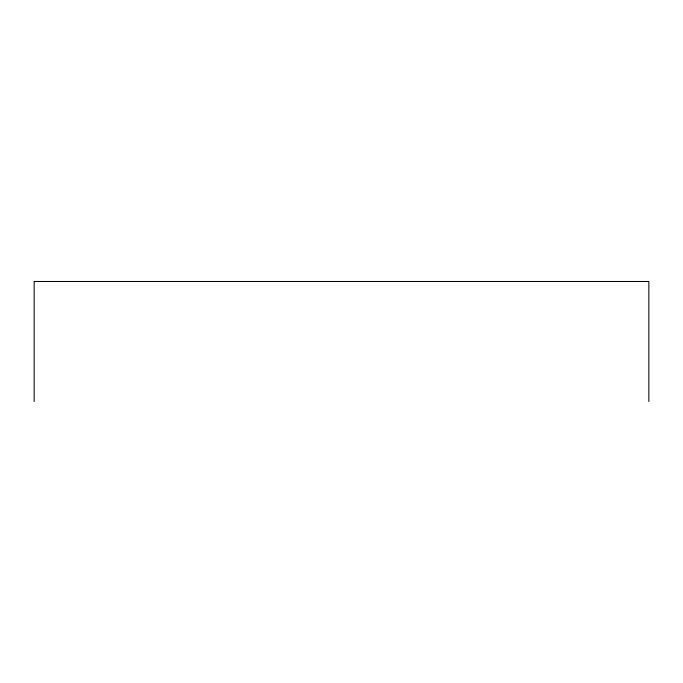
<?xml version="1.0" encoding="UTF-8"?>
<svg xmlns="http://www.w3.org/2000/svg" width="683" height="683" viewBox="0 0 683 683"><rect width="100%" height="100%" fill="white"/><g stroke="black" fill="none" stroke-linecap="round" stroke-linejoin="round"><path stroke-width="1.02" d="M648.85 401.519L648.85 281.481L34.15 281.481L34.15 401.519"/></g></svg>
